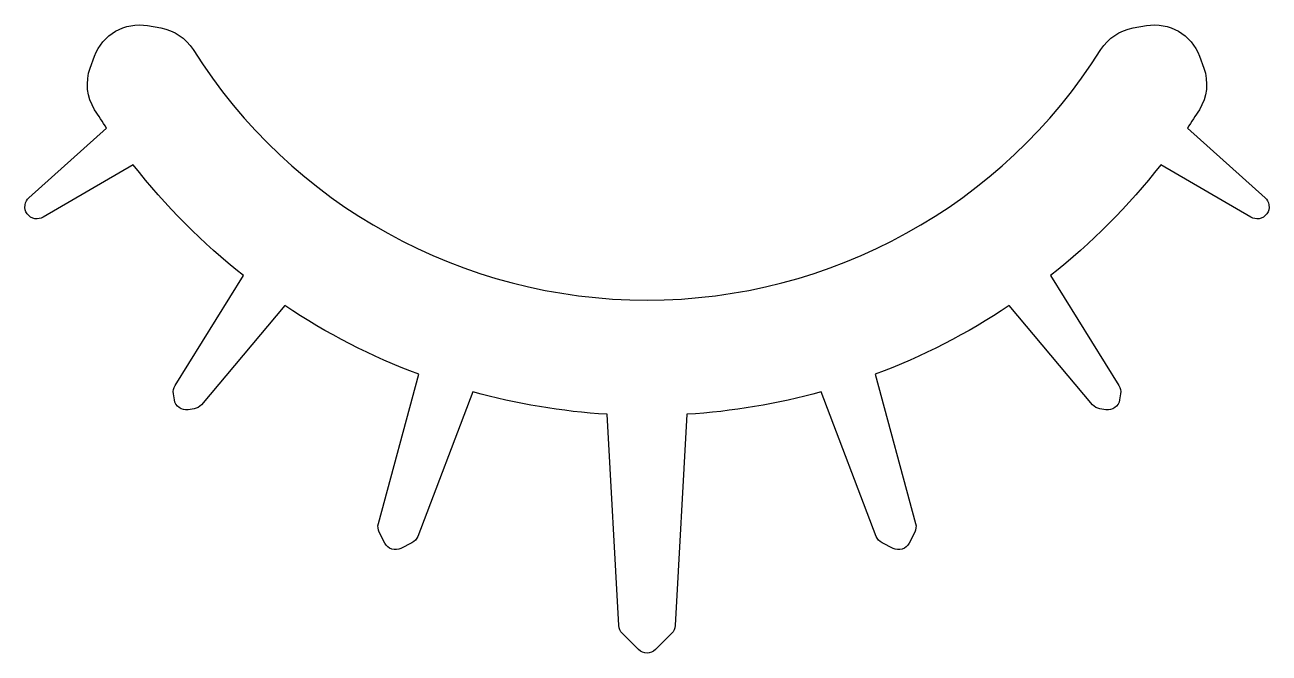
# Model space of a CAD drawing. Header units: inches. Extents: x -1.04 to 1.04, y -1.06 to -0.01.
import ezdxf

# ---------------------------------------------------------------- set-up
doc = ezdxf.new("R2010")
doc.units = ezdxf.units.IN
doc.layers.get('0').update_dxf_attribs({"linetype": 'CONTINUOUS'})

msp = doc.modelspace()

# ---------------------------------------------------------------- linework, layer by layer
msp.add_lwpolyline([(-0.7614, -0.0517, 0.55183), (0.7614, -0.0517, -0.211565), (0.8152, -0.0156), (0.8376, -0.0117, -0.36397), (0.9267, -0.0631), (0.9339, -0.0828, -0.231227), (0.9265, -0.1526, -0.008387), (0.9065, -0.1833), (1.0368, -0.3002, -0.172332), (1.0432, -0.312), (1.0433, -0.3124, -0.414214), (1.0266, -0.3353), (1.0262, -0.3354, -0.172332), (1.013, -0.3329), (0.8616, -0.2451, -0.060068), (0.6769, -0.4306), (0.7916, -0.6151, -0.18021), (0.7944, -0.6288), (0.7928, -0.639, -0.414214), (0.7699, -0.6556), (0.7597, -0.654, -0.18021), (0.7475, -0.6472), (0.6075, -0.4811, -0.057879), (0.3829, -0.5961), (0.4506, -0.8465, -0.185919), (0.4491, -0.8608), (0.4397, -0.8793, -0.414214), (0.4128, -0.888), (0.3942, -0.8786, -0.185919), (0.3846, -0.8679), (0.2922, -0.6256, -0.052408), (0.0668, -0.6633), (0.0472, -1.0175, -0.184602), (0.0413, -1.0306), (0.0141, -1.0578, -0.414214), (-0.0141, -1.0578), (-0.0413, -1.0306, -0.184602), (-0.0472, -1.0175), (-0.0668, -0.6633, -0.052408), (-0.2922, -0.6256), (-0.3846, -0.8679, -0.185919), (-0.3942, -0.8786), (-0.4128, -0.888, -0.414214), (-0.4397, -0.8793), (-0.4491, -0.8608, -0.185919), (-0.4506, -0.8465), (-0.3829, -0.5961, -0.057879), (-0.6075, -0.4811), (-0.7475, -0.6472, -0.18021), (-0.7597, -0.654), (-0.7699, -0.6556, -0.414214), (-0.7928, -0.639), (-0.7944, -0.6288, -0.18021), (-0.7916, -0.6151), (-0.6769, -0.4306, -0.060068), (-0.8616, -0.2451), (-1.013, -0.3329, -0.172332), (-1.0262, -0.3354), (-1.0266, -0.3353, -0.414214), (-1.0433, -0.3124), (-1.0432, -0.312, -0.172332), (-1.0368, -0.3002), (-0.9065, -0.1833, -0.008387), (-0.9265, -0.1526, -0.231227), (-0.9339, -0.0828), (-0.9267, -0.0631, -0.36397), (-0.8376, -0.0117), (-0.8152, -0.0156, -0.211565)], format="xyb", close=True)

doc.saveas('drawing.dxf')
